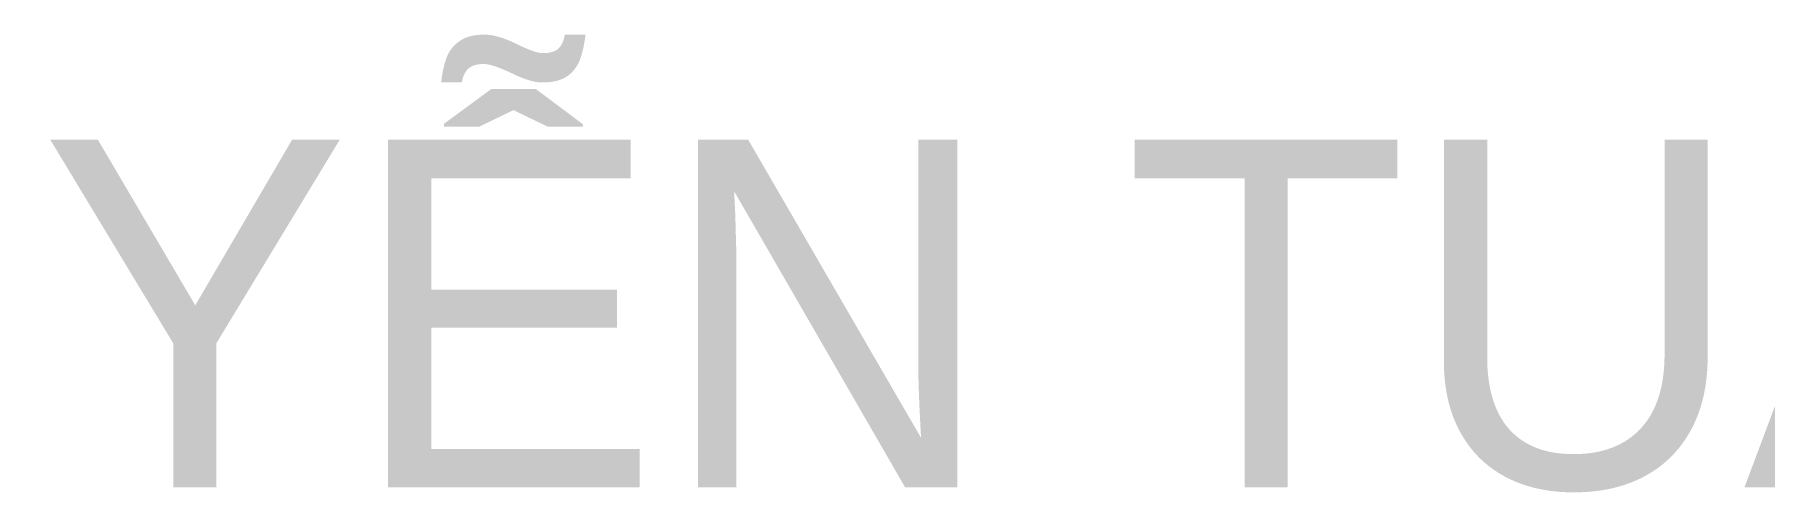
# Model space of a CAD drawing. Header units: millimetres. Extents: x 108335 to 288936, y -578047 to -548347.
# Drawn here: x 195884.1 to 196083.3, y -551916.8 to -551864.1 of the extents above; entities that cross this region are included whole.
import ezdxf
from ezdxf.enums import TextEntityAlignment as Align

# ---------------------------------------------------------------- set-up
doc = ezdxf.new("R2010")
doc.units = ezdxf.units.MM
doc.header["$MEASUREMENT"] = 0
doc.layers.add('LC Net thay', color=7, linetype='Continuous', lineweight=25)
doc.layers.add('LC Text1', color=3, linetype='Continuous', lineweight=20)
doc.styles.add('Khungten', font='VHAVAN.TTF', dxfattribs={"width": 0.9, "height": 5000})
doc.styles.add('Title', font='VHBLACK.TTF', dxfattribs={"width": 0.8})
doc.styles.add('VnAvantH', font='VHAVANB.TTF', dxfattribs={"width": 0.6})

# ---------------------------------------------------------------- blocks, each defined once
blk = doc.blocks.new('Nha o can bo nhan vien Trung doan')
at = {"color": 7, "style": 'VnAvantH'}
blk.add_text('ks. nguyÔn tuÊn anh', height=159.9999958502171, dxfattribs=at).set_placement((38552.65443531056, 574.0637122620001), align=Align.CENTER)
at = {"color": 7, "style": 'Khungten', "width": 0.8}
for tag, p in [('REVISION', (39498.75250059744, -10746.30400287262)), ('NGAYHT', (39546.07401225348, -11609.37096477947))]:
    blk.add_attdef(tag, text='', height=199.998925739526, dxfattribs=at).set_placement(p, align=Align.CENTER)
at = {"layer": 'LC Text1', "style": 'Title', "width": 1.485915225563214}
for tag, p, p2 in [('TENBANVE1', (36912.65752101321, -8885.760287350926), (40339.144821588, -8885.760287350926)), ('TENBANVE2', (36912.65752101321, -9562.465612738344), (40339.144821588, -9562.465612738344))]:
    blk.add_attdef(tag, text='', height=249.9999935159642, dxfattribs=at).set_placement(p, p2, align=Align.FIT)
at = {"layer": 'LC Text1', "style": 'Title', "width": 0.7}
blk.add_attdef('SOBANVE', text='', height=249.9999935159642, dxfattribs=at).set_placement((39561.98211139818, -13896.18076664111), align=Align.CENTER)

msp = doc.modelspace()

# ---------------------------------------------------------------- block references
at = {"layer": 'LC Net thay', "xscale": 0.2500028331738406, "yscale": 0.2500028331738406, "zscale": 0.2500028331738406}
msp.add_blockref('Nha o can bo nhan vien Trung doan', (186335.5841367166, -552059.7359482659, 0.0007749805088951), dxfattribs=at)

doc.saveas('drawing.dxf')
